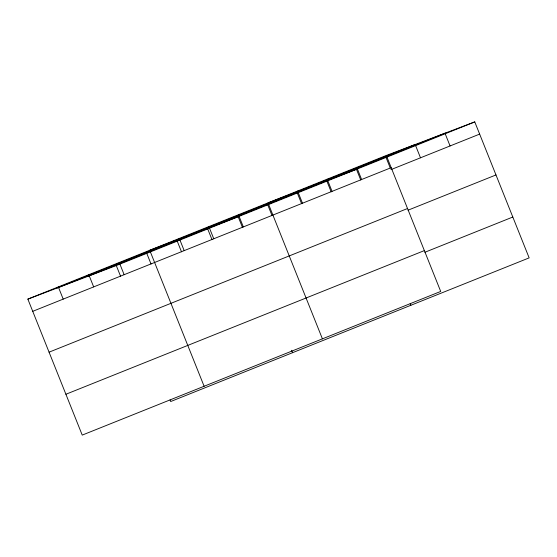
<?xml version="1.0" encoding="UTF-8"?>
<svg xmlns="http://www.w3.org/2000/svg" width="557" height="557" viewBox="0 0 557 557"><rect width="100%" height="100%" fill="white"/><g stroke="black" fill="none" stroke-linecap="round" stroke-linejoin="round"><path stroke-width="0.84" d="M386.314 155.466L440.705 291.443L82.234 435.101L27.85 299.123L386.314 155.466L474.766 121.899L529.15 257.877L170.686 401.534L170.045 399.933M57.037 288.046L415.501 144.388M87.108 276.634L445.572 132.977M27.85 299.123L116.295 265.557L474.766 121.899M32.731 311.328L391.195 167.664M390.923 169.655L479.647 134.105M49.065 352.17L407.536 208.513M408.058 210.184L495.981 174.947M65.9 394.259L424.364 250.594M424.894 252.265L512.816 217.028M445.189 133.75L450.07 145.955M415.613 145.6L420.5 157.805M386.043 157.457L390.311 168.13M356.745 167.316L361.625 179.521M360.741 179.988L356.466 169.307L268.021 202.873L322.412 338.851M410.217 303.683L410.857 305.285M327.168 179.166L332.049 191.371M326.896 181.157L331.164 191.838M297.598 191.016L302.479 203.221M297.32 193.007L301.595 203.688M267.75 204.865L272.018 215.538M238.452 214.724L243.332 226.929M242.448 227.395L238.173 216.715L149.729 250.281L204.113 386.259M291.603 350.29L292.564 352.692M208.875 226.574L213.756 238.779M207.705 228.927L211.98 239.607M179.298 238.424L184.186 250.629M177.237 241.139L181.505 251.813M146.77 253.351L151.038 264.025M119.261 262.493L124.141 274.692M116.295 265.557L120.57 276.237M88.786 274.698L93.673 286.904M58.318 286.911L63.199 299.116"/></g></svg>
